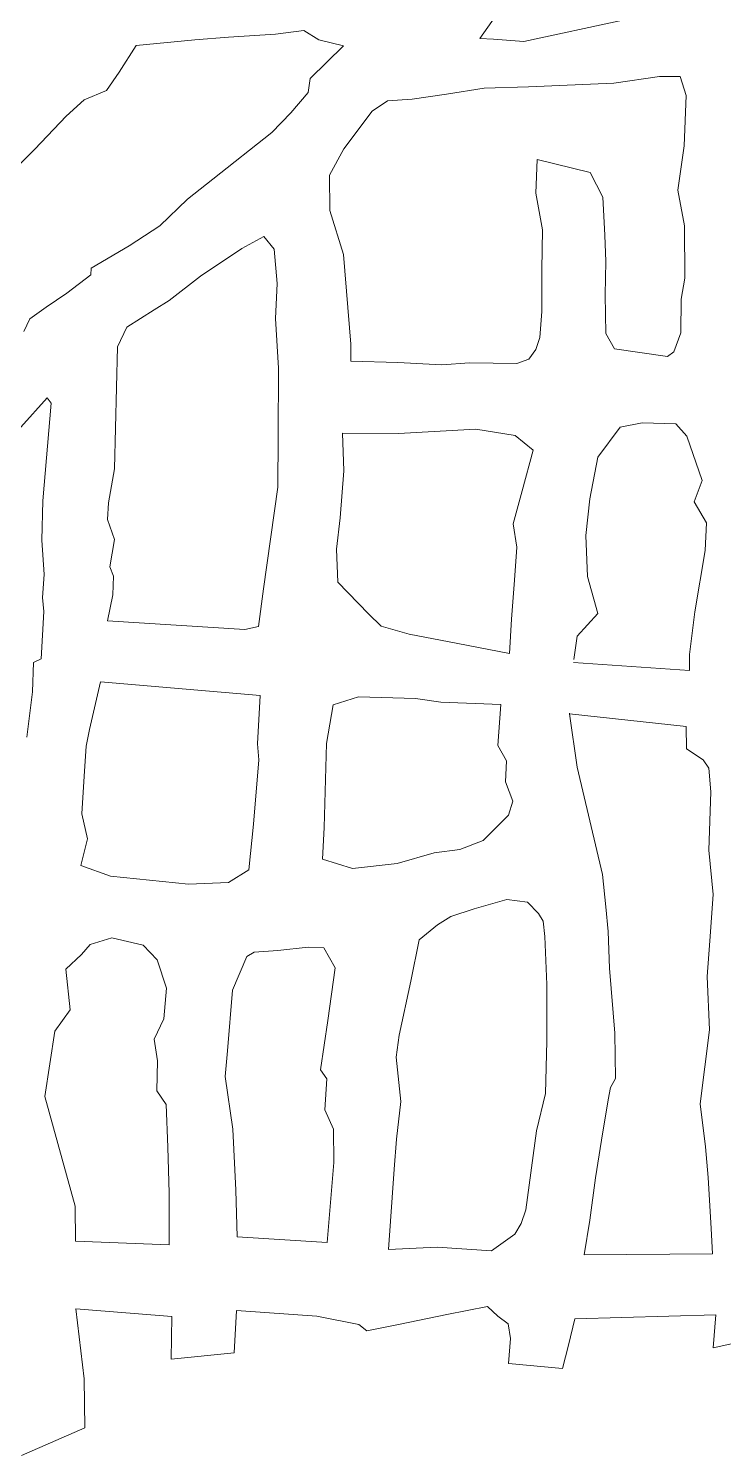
# Model space of a CAD drawing. Header units: metres. Extents: x 539168 to 540247, y 4477583 to 4477986.
# Drawn here: x 539264.1 to 539313.7, y 4477629.7 to 4477731.5 of the extents above; entities that cross this region are included whole.
import ezdxf

# ---------------------------------------------------------------- set-up
doc = ezdxf.new("R2010")
doc.units = ezdxf.units.M
doc.layers.add('KAT_1410', color=30, linetype='Continuous', lineweight=0)

msp = doc.modelspace()

# ---------------------------------------------------------------- linework, layer by layer
at = {"layer": 'KAT_1410'}
for p, q in [((539296.34, 4477730.8, 1410.97), (539297.49, 4477732.4, 1410.96)), ((539281.76, 4477731.11, 1411.27), (539278.42, 4477730.88, 1411.31)), ((539283.79, 4477731.36, 1411.15), (539281.76, 4477731.11, 1411.27)), ((539284.85, 4477730.7, 1411.12), (539283.79, 4477731.36, 1411.15)), ((539299.49, 4477730.59, 1411.14), (539306.55, 4477732.11, 1410.96)), ((539270.6, 4477728.39, 1411.68), (539271.81, 4477730.29, 1411.68)), ((539271.81, 4477730.29, 1411.68), (539276.01, 4477730.7, 1411.59)), ((539276.01, 4477730.7, 1411.59), (539278.42, 4477730.88, 1411.31)), ((539286.61, 4477730.28, 1411.08), (539284.24, 4477727.93, 1411.03)), ((539286.61, 4477730.28, 1411.08), (539284.85, 4477730.7, 1411.12)), ((539297.33, 4477730.75, 1411.01), (539296.34, 4477730.8, 1410.97)), ((539299.49, 4477730.59, 1411.14), (539297.33, 4477730.75, 1411.01)), ((539269.71, 4477727.09, 1411.68), (539270.6, 4477728.39, 1411.68)), ((539309.16, 4477728.07, 1411.01), (539305.92, 4477727.6, 1410.9)), ((539310.64, 4477728.08, 1411.11), (539309.16, 4477728.07, 1411.01)), ((539310.64, 4477728.08, 1411.11), (539311.08, 4477726.73, 1411.43)), ((539268.11, 4477726.41, 1412.1), (539269.71, 4477727.09, 1411.68)), ((539284.24, 4477727.93, 1411.03), (539284.1, 4477726.95, 1411.03)), ((539293.98, 4477726.81, 1410.98), (539296.65, 4477727.25, 1410.76)), ((539296.65, 4477727.25, 1410.76), (539299.82, 4477727.35, 1411.01)), ((539305.92, 4477727.6, 1410.9), (539299.82, 4477727.35, 1411.01)), ((539266.82, 4477725.26, 1412.11), (539268.11, 4477726.41, 1412.1)), ((539284.1, 4477726.95, 1411.03), (539282.86, 4477725.5, 1410.93)), ((539288.66, 4477725.61, 1411.5), (539289.76, 4477726.35, 1411.36)), ((539289.76, 4477726.35, 1411.36), (539291.53, 4477726.46, 1410.95)), ((539291.53, 4477726.46, 1410.95), (539293.98, 4477726.81, 1410.98)), ((539311.08, 4477726.73, 1411.43), (539310.92, 4477723.13, 1411.43)), ((539266.82, 4477725.26, 1412.11), (539264.58, 4477722.9, 1412.14)), ((539281.5, 4477724.08, 1410.82), (539282.86, 4477725.5, 1410.93)), ((539286.63, 4477722.91, 1411), (539288.66, 4477725.61, 1411.5)), ((539281.5, 4477724.08, 1410.82), (539277.29, 4477720.76, 1411.56)), ((539310.92, 4477723.13, 1411.43), (539310.47, 4477719.97, 1411.27)), ((539264.58, 4477722.9, 1412.14), (539262.24, 4477720.56, 1412.15)), ((539286.63, 4477722.91, 1411), (539285.62, 4477721.03, 1411.55)), ((539300.35, 4477719.75, 1410.78), (539300.45, 4477722.17, 1411.16)), ((539300.45, 4477722.17, 1411.16), (539304.23, 4477721.22, 1411.08)), ((539285.62, 4477721.03, 1411.55), (539285.65, 4477718.51, 1411.55)), ((539304.23, 4477721.22, 1411.08), (539305.12, 4477719.48, 1410.79)), ((539275.49, 4477719.34, 1411.64), (539277.29, 4477720.76, 1411.56)), ((539310.96, 4477717.43, 1411.4), (539310.47, 4477719.97, 1411.27)), ((539273.51, 4477717.43, 1411.87), (539275.49, 4477719.34, 1411.64)), ((539300.81, 4477717.14, 1411.14), (539300.35, 4477719.75, 1410.78)), ((539305.12, 4477719.48, 1410.79), (539305.28, 4477716.76, 1411.13)), ((539285.65, 4477718.51, 1411.55), (539286.61, 4477715.39, 1411.39)), ((539271.33, 4477715.99, 1411.85), (539273.51, 4477717.43, 1411.87)), ((539300.77, 4477714.3, 1411.16), (539300.81, 4477717.14, 1411.14)), ((539310.98, 4477713.7, 1411.3), (539310.96, 4477717.43, 1411.4)), ((539268.62, 4477714.4, 1411.75), (539271.33, 4477715.99, 1411.85)), ((539280.94, 4477716.67, 1411.56), (539279.37, 4477715.82, 1411.56)), ((539281.66, 4477715.76, 1411.39), (539280.94, 4477716.67, 1411.56)), ((539305.28, 4477716.76, 1411.13), (539305.34, 4477714.87, 1411.22)), ((539279.37, 4477715.82, 1411.56), (539276.42, 4477713.84, 1411.87)), ((539281.88, 4477713.32, 1411.13), (539281.66, 4477715.76, 1411.39)), ((539286.61, 4477715.39, 1411.39), (539287.13, 4477708.99, 1411.13)), ((539305.34, 4477714.87, 1411.22), (539305.3, 4477712.51, 1411.12)), ((539266.87, 4477712.62, 1411.99), (539268.58, 4477713.92, 1412.02)), ((539268.58, 4477713.92, 1412.02), (539268.62, 4477714.4, 1411.75)), ((539274.18, 4477712.11, 1411.73), (539276.42, 4477713.84, 1411.87)), ((539300.78, 4477711.32, 1411), (539300.77, 4477714.3, 1411.16)), ((539281.77, 4477710.82, 1411.13), (539281.88, 4477713.32, 1411.13)), ((539310.72, 4477712.19, 1411), (539310.98, 4477713.7, 1411.3)), ((539266.87, 4477712.62, 1411.99), (539265.39, 4477711.63, 1412.04)), ((539274.18, 4477712.11, 1411.73), (539273.1, 4477711.44, 1411.84)), ((539305.3, 4477712.51, 1411.12), (539305.33, 4477709.74, 1411)), ((539310.7, 4477709.79, 1411), (539310.72, 4477712.19, 1411)), ((539264.24, 4477710.8, 1412.08), (539263.81, 4477709.88, 1412.16)), ((539265.39, 4477711.63, 1412.04), (539264.24, 4477710.8, 1412.08)), ((539273.1, 4477711.44, 1411.84), (539271.16, 4477710.2, 1411.74)), ((539281.97, 4477707.26, 1411.13), (539281.77, 4477710.82, 1411.13)), ((539300.78, 4477711.32, 1411), (539300.62, 4477709.47, 1411)), ((539270.48, 4477708.8, 1411.78), (539271.16, 4477710.2, 1411.74)), ((539305.97, 4477708.64, 1411), (539305.33, 4477709.74, 1411)), ((539310.7, 4477709.79, 1411), (539310.19, 4477708.44, 1411)), ((539270.28, 4477700.08, 1412.38), (539270.48, 4477708.8, 1411.78)), ((539287.13, 4477708.99, 1411.13), (539287.14, 4477707.77, 1411.13)), ((539300.62, 4477709.47, 1411), (539300.34, 4477708.61, 1411)), ((539287.14, 4477707.77, 1411.13), (539290.49, 4477707.67, 1411.3)), ((539298.98, 4477707.61, 1411.28), (539299.85, 4477707.92, 1411.09)), ((539300.34, 4477708.61, 1411), (539299.85, 4477707.92, 1411.09)), ((539309.74, 4477708.11, 1411), (539305.97, 4477708.64, 1411)), ((539310.19, 4477708.44, 1411), (539309.74, 4477708.11, 1411)), ((539281.96, 4477702.38, 1411.35), (539281.97, 4477707.26, 1411.13)), ((539293.63, 4477707.5, 1411.28), (539290.49, 4477707.67, 1411.3)), ((539295.62, 4477707.65, 1411.2), (539293.63, 4477707.5, 1411.28)), ((539295.62, 4477707.65, 1411.2), (539298.98, 4477707.61, 1411.28)), ((539263.6, 4477703.05, 1411.98), (539265.48, 4477705.16, 1411.95)), ((539265.75, 4477704.78, 1411.99), (539265.15, 4477697.8, 1412.4)), ((539265.48, 4477705.16, 1411.95), (539265.75, 4477704.78, 1411.99)), ((539290.55, 4477702.62, 1411.19), (539286.55, 4477702.64, 1411.13)), ((539286.64, 4477699.95, 1411.55), (539286.55, 4477702.64, 1411.13)), ((539290.55, 4477702.62, 1411.19), (539296.07, 4477702.92, 1411.15)), ((539298.86, 4477702.46, 1411), (539296.07, 4477702.92, 1411.15)), ((539306.37, 4477703.05, 1410.99), (539304.78, 4477700.93, 1411.18)), ((539307.94, 4477703.36, 1411.08), (539306.37, 4477703.05, 1410.99)), ((539310.34, 4477703.3, 1414.07), (539307.94, 4477703.36, 1414.52)), ((539311.12, 4477702.43, 1411.03), (539310.34, 4477703.3, 1411.08)), ((539281.96, 4477702.38, 1411.35), (539281.92, 4477698.79, 1411.58)), ((539300.15, 4477701.41, 1411.27), (539298.86, 4477702.46, 1411)), ((539311.12, 4477702.43, 1411.03), (539312.22, 4477699.26, 1411.11)), ((539300.15, 4477701.41, 1411.27), (539299.36, 4477698.51, 1410.99)), ((539304.19, 4477697.94, 1411.05), (539304.78, 4477700.93, 1411.18)), ((539270.28, 4477700.08, 1412.38), (539269.84, 4477697.67, 1412.4)), ((539286.38, 4477696.58, 1411.8), (539286.64, 4477699.95, 1411.55)), ((539281.92, 4477698.79, 1411.58), (539280.92, 4477691.52, 1412.06)), ((539312.22, 4477699.26, 1411.11), (539311.65, 4477697.74, 1411.03)), ((539265.08, 4477694.99, 1412.4), (539265.15, 4477697.8, 1412.4)), ((539269.84, 4477697.67, 1412.4), (539269.78, 4477696.48, 1412.4)), ((539299.36, 4477698.51, 1410.99), (539298.72, 4477696.16, 1411.11)), ((539303.91, 4477695.32, 1411.09), (539304.19, 4477697.94, 1411.05)), ((539311.65, 4477697.74, 1411.03), (539312.53, 4477696.23, 1411.04)), ((539286.38, 4477696.58, 1411.8), (539286.11, 4477694.35, 1413.34)), ((539269.78, 4477696.48, 1412.4), (539270.28, 4477695.05, 1412.4)), ((539298.72, 4477696.16, 1411.11), (539298.99, 4477694.5, 1410.86)), ((539312.53, 4477696.23, 1411.04), (539312.43, 4477694.25, 1411.27)), ((539265.26, 4477692.55, 1412.4), (539265.08, 4477694.99, 1412.4)), ((539270.28, 4477695.05, 1412.4), (539269.95, 4477693.1, 1412.4)), ((539298.99, 4477694.5, 1410.86), (539298.82, 4477692.15, 1411.09)), ((539304.03, 4477692.41, 1411.18), (539303.91, 4477695.32, 1411.09)), ((539286.11, 4477694.35, 1413.34), (539286.22, 4477692, 1412)), ((539311.7, 4477689.88, 1411.18), (539312.43, 4477694.25, 1411.27)), ((539265.14, 4477690.9, 1412.4), (539265.26, 4477692.55, 1412.4)), ((539269.95, 4477693.1, 1412.4), (539270.21, 4477692.43, 1412.4)), ((539270.21, 4477692.43, 1412.4), (539270.15, 4477691.1, 1412.4)), ((539280.92, 4477691.52, 1412.06), (539280.55, 4477688.83, 1412.21)), ((539286.22, 4477692, 1412), (539288.41, 4477689.74, 1412.5)), ((539298.82, 4477692.15, 1411.09), (539298.61, 4477689.35, 1411.28)), ((539304.78, 4477689.76, 1411.34), (539304.03, 4477692.41, 1411.18)), ((539265.24, 4477689.91, 1412.4), (539265.14, 4477690.9, 1412.4)), ((539269.78, 4477689.25, 1412.4), (539270.15, 4477691.1, 1412.4)), ((539265.04, 4477686.53, 1412.4), (539265.24, 4477689.91, 1412.4)), ((539288.41, 4477689.74, 1412.5), (539289.3, 4477688.87, 1412.8)), ((539303.3, 4477688.14, 1411.29), (539304.78, 4477689.76, 1411.34)), ((539311.31, 4477686.85, 1411.31), (539311.7, 4477689.88, 1411.18)), ((539279.57, 4477688.63, 1412.23), (539269.78, 4477689.25, 1412.4)), ((539280.55, 4477688.83, 1412.21), (539279.57, 4477688.63, 1412.23)), ((539289.3, 4477688.87, 1412.8), (539291.3, 4477688.3, 1412.8)), ((539298.61, 4477689.35, 1411.28), (539298.47, 4477686.91, 1411.4)), ((539291.3, 4477688.3, 1412.8), (539294.65, 4477687.64, 1412.8)), ((539294.65, 4477687.64, 1412.8), (539298.47, 4477686.91, 1411.4)), ((539303.06, 4477686.48, 1411.3), (539303.3, 4477688.14, 1411.29)), ((539264.5, 4477686.27, 1412.4), (539265.04, 4477686.53, 1412.4)), ((539311.32, 4477685.69, 1411.46), (539311.31, 4477686.85, 1411.31)), ((539264.42, 4477684.18, 1412.49), (539264.5, 4477686.27, 1412.4)), ((539303.03, 4477686.27, 1411.43), (539311.32, 4477685.69, 1411.52)), ((539269.27, 4477684.89, 1412.26), (539268.5, 4477681.49, 1412.29)), ((539280.68, 4477683.91, 1412.46), (539269.27, 4477684.89, 1412.26)), ((539264.01, 4477680.94, 1412.53), (539264.42, 4477684.18, 1412.49)), ((539280.49, 4477680.47, 1412.4), (539280.68, 4477683.91, 1412.46)), ((539287.7, 4477683.81, 1412.5), (539285.88, 4477683.24, 1412)), ((539291.75, 4477683.71, 1412.8), (539287.7, 4477683.81, 1412.5)), ((539293.56, 4477683.44, 1412.8), (539291.75, 4477683.71, 1412.8)), ((539297.85, 4477683.27, 1411.33), (539293.56, 4477683.44, 1412.8)), ((539297.85, 4477683.27, 1411.33), (539297.64, 4477680.35, 1411.33)), ((539285.88, 4477683.24, 1412), (539285.41, 4477680.48, 1411.6)), ((539302.75, 4477682.61, 1411.33), (539302.75, 4477682.66, 1411.43)), ((539302.75, 4477682.61, 1411.33), (539303.29, 4477678.81, 1411.26)), ((539302.75, 4477682.61, 1411.33), (539311.08, 4477681.7, 1411.74)), ((539268.5, 4477681.49, 1412.29), (539268.25, 4477680.3, 1412.45)), ((539311.08, 4477681.7, 1411.82), (539311.1, 4477680.11, 1411.82)), ((539268.25, 4477680.3, 1412.45), (539268.12, 4477678.15, 1412.31)), ((539280.57, 4477679.32, 1412.44), (539280.49, 4477680.47, 1412.4)), ((539285.41, 4477680.48, 1411.6), (539285.23, 4477674.5, 1412.66)), ((539298.25, 4477679.25, 1411.34), (539297.64, 4477680.35, 1411.33)), ((539280.57, 4477679.32, 1412.44), (539280.2, 4477674.74, 1412.53)), ((539298.19, 4477677.76, 1411.45), (539298.25, 4477679.25, 1411.34)), ((539311.1, 4477680.11, 1411.82), (539312.28, 4477679.32, 1411.83)), ((539312.28, 4477679.32, 1411.83), (539312.7, 4477678.74, 1411.94)), ((539305.1, 4477671.15, 1411.92), (539303.29, 4477678.81, 1411.26)), ((539312.7, 4477678.74, 1411.94), (539312.84, 4477677.04, 1411.88)), ((539268.12, 4477678.15, 1412.31), (539267.94, 4477675.46, 1412.41)), ((539298.19, 4477677.76, 1411.45), (539298.71, 4477676.38, 1411.5)), ((539298.71, 4477676.38, 1411.5), (539298.39, 4477675.38, 1411.49)), ((539312.7, 4477672.88, 1411.99), (539312.84, 4477677.04, 1411.88)), ((539267.94, 4477675.46, 1412.41), (539268.34, 4477673.68, 1412.4)), ((539298.39, 4477675.38, 1411.49), (539296.59, 4477673.56, 1411.65)), ((539280.2, 4477674.74, 1412.53), (539279.87, 4477671.47, 1412.8)), ((539285.11, 4477672.24, 1412.8), (539285.23, 4477674.5, 1412.66)), ((539268.34, 4477673.68, 1412.4), (539267.87, 4477671.78, 1412.36)), ((539296.59, 4477673.56, 1411.65), (539294.91, 4477672.93, 1411.77)), ((539287.26, 4477671.56, 1412.02), (539285.11, 4477672.24, 1412.8)), ((539293.09, 4477672.7, 1411.82), (539290.44, 4477671.92, 1411.83)), ((539294.91, 4477672.93, 1411.77), (539293.09, 4477672.7, 1411.82)), ((539313.01, 4477669.71, 1411.38), (539312.7, 4477672.88, 1411.99)), ((539267.87, 4477671.78, 1412.36), (539269.99, 4477671.02, 1412.24)), ((539279.87, 4477671.47, 1412.8), (539278.41, 4477670.56, 1412.25)), ((539290.44, 4477671.92, 1411.83), (539287.26, 4477671.56, 1412.02)), ((539305.35, 4477668.84, 1411.96), (539305.1, 4477671.15, 1411.92)), ((539269.99, 4477671.02, 1412.24), (539275.56, 4477670.45, 1412.1)), ((539275.56, 4477670.45, 1412.1), (539278.41, 4477670.56, 1412.25)), ((539295.94, 4477668.7, 1411.76), (539298.28, 4477669.36, 1411.7)), ((539298.28, 4477669.36, 1411.7), (539299.76, 4477669.17, 1411.57)), ((539299.76, 4477669.17, 1411.57), (539300.53, 4477668.37, 1411.56)), ((539312.76, 4477666.41, 1411.55), (539313.01, 4477669.71, 1411.38)), ((539294.28, 4477668.15, 1411.82), (539293.32, 4477667.54, 1411.73)), ((539294.28, 4477668.15, 1411.82), (539295.94, 4477668.7, 1411.76)), ((539300.53, 4477668.37, 1411.56), (539300.87, 4477667.82, 1411.68)), ((539305.51, 4477667.07, 1411.95), (539305.35, 4477668.84, 1411.96)), ((539293.32, 4477667.54, 1411.73), (539292.03, 4477666.48, 1411.91)), ((539300.87, 4477667.82, 1411.68), (539300.99, 4477666.71, 1411.6)), ((539305.61, 4477664.47, 1411.79), (539305.51, 4477667.07, 1411.95)), ((539267.92, 4477665.43, 1412.33), (539268.54, 4477666.15, 1412.21)), ((539268.54, 4477666.15, 1412.21), (539270.09, 4477666.62, 1412.31)), ((539272.33, 4477666.11, 1412.18), (539270.09, 4477666.62, 1412.31)), ((539273.33, 4477665.06, 1412.2), (539272.33, 4477666.11, 1412.18)), ((539284.1, 4477665.95, 1412.03), (539281.94, 4477665.72, 1412.06)), ((539285.21, 4477665.92, 1412.17), (539284.1, 4477665.95, 1412.03)), ((539291.42, 4477663.53, 1412.22), (539292.03, 4477666.48, 1411.91)), ((539300.99, 4477666.71, 1411.6), (539301.12, 4477663.3, 1411.99)), ((539312.58, 4477663.86, 1411.55), (539312.76, 4477666.41, 1411.55)), ((539266.81, 4477664.39, 1412.43), (539267.92, 4477665.43, 1412.33)), ((539273.33, 4477665.06, 1412.2), (539273.99, 4477663.04, 1412.36)), ((539278.7, 4477662.88, 1412.24), (539279.73, 4477665.29, 1412.17)), ((539280.24, 4477665.59, 1412.08), (539279.73, 4477665.29, 1412.17)), ((539281.94, 4477665.72, 1412.06), (539280.24, 4477665.59, 1412.08)), ((539285.21, 4477665.92, 1412.17), (539286.03, 4477664.49, 1412.31)), ((539267.1, 4477661.48, 1412.45), (539266.81, 4477664.39, 1412.43)), ((539286.03, 4477664.49, 1412.31), (539285.5, 4477660.73, 1412.19)), ((539305.98, 4477659.81, 1412.19), (539305.61, 4477664.47, 1411.79)), ((539273.99, 4477663.04, 1412.36), (539273.8, 4477660.85, 1412.31)), ((539290.6, 4477659.69, 1412.38), (539291.42, 4477663.53, 1412.22)), ((539301.12, 4477663.3, 1411.99), (539301.12, 4477659.25, 1412.4)), ((539312.58, 4477663.86, 1411.55), (539312.73, 4477660.06, 1411.25)), ((539278.34, 4477658.57, 1412.15), (539278.7, 4477662.88, 1412.24)), ((539266.01, 4477659.96, 1412.3), (539267.1, 4477661.48, 1412.45)), ((539265.31, 4477655.3, 1412.36), (539266.01, 4477659.96, 1412.3)), ((539273.8, 4477660.85, 1412.31), (539273.1, 4477659.39, 1412.31)), ((539284.97, 4477657.2, 1412.18), (539285.5, 4477660.73, 1412.19)), ((539312.73, 4477660.06, 1411.25), (539312.07, 4477654.77, 1411.46)), ((539273.1, 4477659.39, 1412.31), (539273.35, 4477657.85, 1412.35)), ((539290.6, 4477659.69, 1412.38), (539290.38, 4477658.1, 1412.21)), ((539301.12, 4477659.25, 1412.4), (539301.03, 4477655.52, 1412.56)), ((539306.02, 4477656.58, 1412.25), (539305.98, 4477659.81, 1412.19)), ((539273.35, 4477657.85, 1412.35), (539273.29, 4477655.7, 1412.25)), ((539278.18, 4477656.74, 1412.31), (539278.34, 4477658.57, 1412.15)), ((539290.71, 4477654.94, 1412.36), (539290.38, 4477658.1, 1412.21)), ((539285.44, 4477656.57, 1412.22), (539284.97, 4477657.2, 1412.18)), ((539278.71, 4477652.98, 1412.37), (539278.18, 4477656.74, 1412.31)), ((539285.29, 4477654.34, 1412.24), (539285.44, 4477656.57, 1412.22)), ((539305.5, 4477655.07, 1412.41), (539305.67, 4477655.94, 1412.38)), ((539305.67, 4477655.94, 1412.38), (539306.02, 4477656.58, 1412.25)), ((539267.46, 4477647.48, 1412.6), (539265.31, 4477655.3, 1412.36)), ((539273.29, 4477655.7, 1412.25), (539273.97, 4477654.72, 1412.28)), ((539290.39, 4477652.25, 1412.49), (539290.71, 4477654.94, 1412.36)), ((539301.03, 4477655.52, 1412.56), (539300.39, 4477652.85, 1412.65)), ((539305.03, 4477652.19, 1412.79), (539305.5, 4477655.07, 1412.41)), ((539312.07, 4477654.77, 1411.46), (539312.46, 4477651.72, 1411.5)), ((539273.97, 4477654.72, 1412.28), (539274.08, 4477651.68, 1412.25)), ((539285.29, 4477654.34, 1412.24), (539285.9, 4477652.98, 1412.33)), ((539278.94, 4477648.62, 1412.21), (539278.71, 4477652.98, 1412.37)), ((539285.92, 4477650.59, 1412.42), (539285.9, 4477652.98, 1412.33)), ((539300.39, 4477652.85, 1412.65), (539299.62, 4477647.22, 1412.95)), ((539290.39, 4477652.25, 1412.49), (539290.24, 4477650.12, 1412.55)), ((539304.61, 4477649.5, 1412.89), (539305.03, 4477652.19, 1412.79)), ((539312.65, 4477649.52, 1411.71), (539312.46, 4477651.72, 1411.5)), ((539274.08, 4477651.68, 1412.25), (539274.18, 4477648.41, 1412.18)), ((539285.46, 4477644.89, 1413.52), (539285.92, 4477650.59, 1412.42)), ((539290.24, 4477650.12, 1412.55), (539289.84, 4477644.38, 1413.46)), ((539304.19, 4477646.47, 1413.09), (539304.61, 4477649.5, 1412.89)), ((539312.65, 4477649.52, 1411.71), (539312.85, 4477645.88, 1411.66)), ((539274.18, 4477648.41, 1412.18), (539274.17, 4477644.71, 1412.32)), ((539279.02, 4477645.3, 1412.31), (539278.94, 4477648.62, 1412.21)), ((539267.48, 4477644.99, 1412.62), (539267.46, 4477647.48, 1412.6)), ((539299.3, 4477646.23, 1413.06), (539299.62, 4477647.22, 1412.95)), ((539299.3, 4477646.23, 1413.06), (539298.85, 4477645.47, 1413.04)), ((539303.8, 4477644.01, 1413.23), (539304.19, 4477646.47, 1413.09)), ((539312.95, 4477644.07, 1411.65), (539312.85, 4477645.88, 1411.66)), ((539274.17, 4477644.71, 1412.32), (539267.48, 4477644.99, 1412.62)), ((539279.02, 4477645.3, 1412.31), (539285.46, 4477644.89, 1413.52)), ((539298.85, 4477645.47, 1413.04), (539297.18, 4477644.28, 1413.02)), ((539289.84, 4477644.38, 1413.46), (539293.31, 4477644.56, 1413.5)), ((539293.31, 4477644.56, 1413.5), (539297.18, 4477644.28, 1413.02)), ((539303.8, 4477644.01, 1413.23), (539312.95, 4477644.07, 1411.65)), ((539268.12, 4477635.16, 1412.68), (539267.52, 4477640.15, 1412.68)), ((539274.37, 4477639.6, 1412.47), (539267.52, 4477640.15, 1412.68)), ((539274.37, 4477639.6, 1412.47), (539274.32, 4477636.55, 1412.56)), ((539278.82, 4477637.01, 1412.77), (539278.99, 4477640.03, 1412.67)), ((539284.71, 4477639.62, 1413.5), (539278.99, 4477640.03, 1412.67)), ((539287.71, 4477639.04, 1413.5), (539284.71, 4477639.62, 1413.5)), ((539293.99, 4477639.75, 1413.53), (539290.66, 4477639.06, 1413.46)), ((539296.89, 4477640.33, 1413.41), (539293.99, 4477639.75, 1413.53)), ((539296.89, 4477640.33, 1413.41), (539297.63, 4477639.64, 1413.26)), ((539297.63, 4477639.64, 1413.26), (539298.38, 4477639.08, 1413.16)), ((539303.12, 4477639.44, 1413.41), (539313.2, 4477639.73, 1411.63)), ((539313.2, 4477639.73, 1411.63), (539313, 4477637.38, 1411.63)), ((539288.29, 4477638.58, 1413.49), (539287.71, 4477639.04, 1413.5)), ((539290.66, 4477639.06, 1413.46), (539288.29, 4477638.58, 1413.49)), ((539298.38, 4477639.08, 1413.16), (539298.54, 4477638.03, 1413.16)), ((539302.67, 4477637.56, 1413.35), (539303.12, 4477639.44, 1413.41)), ((539298.39, 4477636.24, 1413.25), (539298.54, 4477638.03, 1413.16)), ((539302.24, 4477635.89, 1413.48), (539302.67, 4477637.56, 1413.35)), ((539313, 4477637.38, 1411.63), (539317.36, 4477638.31, 1411.63)), ((539274.32, 4477636.55, 1412.56), (539278.82, 4477637.01, 1412.77)), ((539298.39, 4477636.24, 1413.25), (539302.24, 4477635.89, 1413.48)), ((539268.16, 4477631.66, 1412.68), (539268.12, 4477635.16, 1412.68)), ((539263.63, 4477629.69, 1412.68), (539268.16, 4477631.66, 1412.68))]:
    msp.add_line(p, q, dxfattribs=at)

doc.saveas('drawing.dxf')
